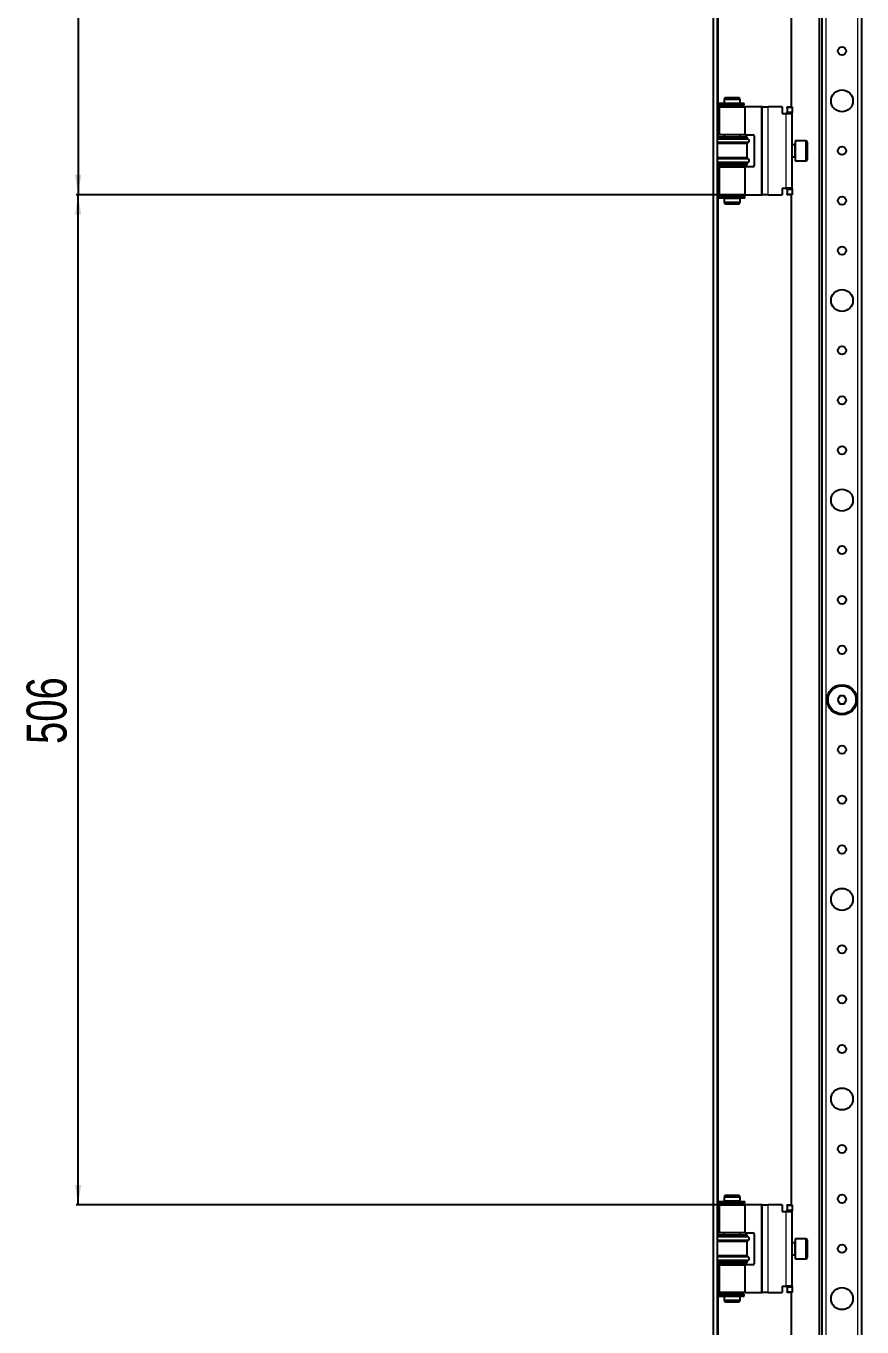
# Model space of a CAD drawing. Header units: millimetres. Extents: x -1685 to 3654, y -1920 to 1219.
# Drawn here: x -1685 to -1267, y -428 to 223 of the extents above; entities that cross this region are included whole.
import ezdxf

# ---------------------------------------------------------------- set-up
doc = ezdxf.new("R2010")
doc.units = ezdxf.units.MM
doc.layers.add('FORMAT', color=7, linetype='Continuous')
doc.styles.add('SLDTEXTSTYLE0', font='TXT', dxfattribs={"width": 0.75})
doc.dimstyles.new('SLDDIMSTYLE0', dxfattribs={"dimtxt": 20, "dimasz": 10, "dimexe": 0, "dimexo": 0.0625, "dimgap": 5, "dimtad": 2, "dimdec": 1, "dimrnd": 1e-09, "dimzin": 12, "dimdsep": 46, "dimtxsty": 'SLDTEXTSTYLE0', "dimsah": 1, "dimcen": 0.09, "dimadec": 0, "dimazin": 3, "dimtfac": 1, "dimtofl": 0, "dimtmove": 0, "dimatfit": 3, "dimfxl": 0, "dimfrac": 2, "dimtolj": 1, "dimtzin": 12, "dimarcsym": 0})

# ---------------------------------------------------------------- blocks, each defined once
blk = doc.blocks.new('_D_9')
at = {"layer": 'FORMAT'}
for p, q in [((-1338.05, 757.83), (-1660.23, 757.83)), ((-1659.23, 757.83), (-1659.23, 138.83)), ((-1331.6, 138.83), (-1660.23, 138.83))]:
    blk.add_line(p, q, dxfattribs=at)
for points in [[(-1659.23, 757.83), (-1660.77, 747.83), (-1657.69, 747.83)], [(-1659.23, 138.83), (-1657.69, 148.83), (-1660.77, 148.83)]]:
    blk.add_solid(points, dxfattribs=at)
at = {"layer": 'FORMAT', "insert": (-1685.01, 426.16), "char_height": 20, "attachment_point": 1, "rotation": 90, "style": 'SLDTEXTSTYLE0'}
blk.add_mtext('619', dxfattribs=at)
blk = doc.blocks.new('_D_10')
at = {"layer": 'FORMAT'}
for p, q in [((-1331.6, 138.83), (-1660.23, 138.83)), ((-1659.23, -367.17), (-1659.23, 138.83)), ((-1331.6, -367.17), (-1660.23, -367.17))]:
    blk.add_line(p, q, dxfattribs=at)
for points in [[(-1659.23, 138.83), (-1660.77, 128.83), (-1657.69, 128.83)], [(-1659.23, -367.17), (-1657.69, -357.17), (-1660.77, -357.17)]]:
    blk.add_solid(points, dxfattribs=at)
at = {"layer": 'FORMAT', "insert": (-1685.01, -136.34), "char_height": 20, "attachment_point": 1, "rotation": 90, "style": 'SLDTEXTSTYLE0'}
blk.add_mtext('506', dxfattribs=at)

msp = doc.modelspace()

# ---------------------------------------------------------------- linework, layer by layer
at = {"color": 7, "linetype": 'Continuous', "lineweight": 25}
for p, q in [((-1341.09, 863.33), (-1341.09, -1091.67)), ((-1339.09, 863.33), (-1339.09, -1091.67)), ((-1288.09, 831.83), (-1288.09, -1060.17)), ((-1286.59, -1031.67), (-1286.59, 803.33)), ((-1266.59, -1031.67), (-1266.59, 803.33)), ((-1302.09, 713.83), (-1302.09, 182.83)), ((-1338.74, 184.53), (-1338.74, 183.63)), ((-1325.75, 184.53), (-1338.74, 184.53)), ((-1325.75, 183.63), (-1338.74, 183.63)), ((-1338.04, 182.83), (-1338.04, 168.83)), ((-1338.04, 182.83), (-1325.14, 182.83)), ((-1335.01, 187.58), (-1335.59, 186.58)), ((-1335.59, 186.58), (-1335.59, 184.58)), ((-1332.12, 186.58), (-1335.59, 186.58)), ((-1335.59, 184.58), (-1332.12, 184.58)), ((-1335.59, 183.58), (-1335.59, 182.83)), ((-1335.59, 183.58), (-1332.12, 183.58)), ((-1335.09, 184.58), (-1335.09, 184.53)), ((-1335.09, 183.63), (-1335.09, 183.58)), ((-1335.01, 187.58), (-1332.04, 187.58)), ((-1327.59, 186.58), (-1332.12, 186.58)), ((-1332.12, 184.58), (-1327.59, 184.58)), ((-1332.12, 183.58), (-1327.59, 183.58)), ((-1332.04, 187.58), (-1328.16, 187.58)), ((-1327.59, 186.58), (-1328.16, 187.58)), ((-1328.09, 184.53), (-1328.09, 184.58)), ((-1328.09, 183.58), (-1328.09, 183.63)), ((-1327.59, 184.58), (-1327.59, 186.58)), ((-1327.59, 182.83), (-1327.59, 183.58)), ((-1325.66, 184.53), (-1325.75, 184.53)), ((-1325.66, 183.63), (-1325.75, 183.63)), ((-1325.66, 183.63), (-1325.66, 184.53)), ((-1325.64, 184.53), (-1325.66, 184.53)), ((-1325.64, 183.63), (-1325.66, 183.63)), ((-1325.64, 183.63), (-1325.64, 184.53)), ((-1325.14, 168.83), (-1325.14, 182.83)), ((-1317.04, 182.83), (-1325.14, 182.83)), ((-1316.54, 182.83), (-1317.04, 182.83)), ((-1316.54, 138.83), (-1316.54, 182.83)), ((-1316.54, 182.83), (-1313.54, 182.83)), ((-1306.54, 182.83), (-1313.54, 182.83)), ((-1306.54, 182.83), (-1306.54, 179.53)), ((-1304.04, 182.83), (-1301.54, 182.83)), ((-1304.04, 182.33), (-1304.04, 182.83)), ((-1301.54, 182.83), (-1301.54, 182.33)), ((-1306.54, 179.53), (-1304.54, 179.53)), ((-1304.54, 179.53), (-1301.54, 179.53)), ((-1304.04, 182.33), (-1304.04, 180.33)), ((-1304.04, 179.83), (-1304.04, 180.33)), ((-1301.54, 179.83), (-1304.04, 179.83)), ((-1304.04, 179.83), (-1304.04, 179.53)), ((-1301.54, 182.33), (-1301.54, 180.33)), ((-1301.54, 180.33), (-1301.54, 179.83)), ((-1301.54, 179.53), (-1301.54, 179.83)), ((-1301.54, 142.13), (-1301.54, 179.53)), ((-1339.09, 167.83), (-1324.09, 167.83)), ((-1324.09, 167.23), (-1339.09, 167.23)), ((-1324.09, 164.43), (-1339.09, 164.43)), ((-1325.14, 168.83), (-1338.04, 168.83)), ((-1335.59, 168.83), (-1335.59, 167.83)), ((-1327.59, 167.83), (-1327.59, 168.83)), ((-1325.14, 168.83), (-1321.04, 168.83)), ((-1324.09, 167.23), (-1324.09, 167.83)), ((-1323.39, 166.55), (-1324.09, 167.23)), ((-1324.09, 164.43), (-1323.39, 165.12)), ((-1324.09, 157.23), (-1324.09, 164.43)), ((-1320.54, 168.33), (-1320.54, 153.33)), ((-1300.29, 163.83), (-1301.54, 163.83)), ((-1294.64, 165.83), (-1300.04, 165.83)), ((-1300.04, 165.83), (-1300.04, 155.83)), ((-1294.04, 165.23), (-1294.04, 156.43)), ((-1324.09, 157.23), (-1339.09, 157.23)), ((-1323.39, 156.55), (-1324.09, 157.23)), ((-1301.54, 157.83), (-1300.29, 157.83)), ((-1324.09, 154.43), (-1339.09, 154.43)), ((-1339.09, 153.83), (-1324.09, 153.83)), ((-1338.04, 152.83), (-1338.04, 138.83)), ((-1338.04, 152.83), (-1325.14, 152.83)), ((-1335.59, 153.83), (-1335.59, 152.83)), ((-1327.59, 152.83), (-1327.59, 153.83)), ((-1325.14, 138.83), (-1325.14, 152.83)), ((-1321.04, 152.83), (-1325.14, 152.83)), ((-1324.09, 154.43), (-1323.39, 155.12)), ((-1324.09, 153.83), (-1324.09, 154.43)), ((-1300.04, 155.83), (-1294.64, 155.83)), ((-1338.74, 138.03), (-1338.74, 137.13)), ((-1325.27, 138.03), (-1338.74, 138.03)), ((-1325.27, 137.13), (-1338.74, 137.13)), ((-1325.14, 138.83), (-1338.04, 138.83)), ((-1335.59, 138.83), (-1335.59, 138.08)), ((-1335.59, 138.08), (-1332.12, 138.08)), ((-1335.59, 137.08), (-1335.59, 135.08)), ((-1335.59, 137.08), (-1332.12, 137.08)), ((-1335.09, 138.08), (-1335.09, 138.03)), ((-1335.09, 137.13), (-1335.09, 137.08)), ((-1332.12, 138.08), (-1327.59, 138.08)), ((-1332.12, 137.08), (-1327.59, 137.08)), ((-1328.09, 138.03), (-1328.09, 138.08)), ((-1328.09, 137.08), (-1328.09, 137.13)), ((-1327.59, 138.08), (-1327.59, 138.83)), ((-1327.59, 135.08), (-1327.59, 137.08)), ((-1325.21, 138.03), (-1325.27, 138.03)), ((-1325.21, 137.13), (-1325.27, 137.13)), ((-1325.21, 137.13), (-1325.21, 138.03)), ((-1325.14, 138.83), (-1317.04, 138.83)), ((-1317.04, 138.83), (-1316.54, 138.83)), ((-1313.54, 138.83), (-1316.54, 138.83)), ((-1313.54, 138.83), (-1306.54, 138.83)), ((-1306.54, 142.13), (-1304.54, 142.13)), ((-1306.54, 142.13), (-1306.54, 138.83)), ((-1301.54, 142.13), (-1304.54, 142.13)), ((-1304.04, 142.13), (-1304.04, 141.83)), ((-1304.04, 141.83), (-1301.54, 141.83)), ((-1304.04, 141.33), (-1304.04, 141.83)), ((-1304.04, 141.33), (-1304.04, 139.33)), ((-1304.04, 138.83), (-1304.04, 139.33)), ((-1301.54, 138.83), (-1304.04, 138.83)), ((-1302.09, 138.83), (-1302.09, -367.17)), ((-1301.54, 141.83), (-1301.54, 142.13)), ((-1301.54, 141.83), (-1301.54, 141.33)), ((-1301.54, 141.33), (-1301.54, 139.33)), ((-1301.54, 139.33), (-1301.54, 138.83)), ((-1335.59, 135.08), (-1335.01, 134.08)), ((-1335.59, 135.08), (-1327.59, 135.08)), ((-1328.16, 134.08), (-1335.01, 134.08)), ((-1328.16, 134.08), (-1327.59, 135.08)), ((-1277.74, -112.17), (-1278.89, -114.17)), ((-1278.89, -114.17), (-1277.74, -116.17)), ((-1275.43, -112.17), (-1277.74, -112.17)), ((-1277.74, -116.17), (-1275.43, -116.17)), ((-1274.28, -114.17), (-1275.43, -112.17)), ((-1275.43, -116.17), (-1274.28, -114.17)), ((-1335.01, -362.42), (-1335.59, -363.42)), ((-1335.59, -363.42), (-1335.59, -365.42)), ((-1332.12, -363.42), (-1335.59, -363.42)), ((-1335.01, -362.42), (-1332.04, -362.42)), ((-1327.59, -363.42), (-1332.12, -363.42)), ((-1332.04, -362.42), (-1328.16, -362.42)), ((-1327.59, -363.42), (-1328.16, -362.42)), ((-1327.59, -365.42), (-1327.59, -363.42)), ((-1338.74, -365.47), (-1338.74, -366.37)), ((-1338.74, -365.47), (-1325.27, -365.47)), ((-1338.74, -366.37), (-1325.27, -366.37)), ((-1338.04, -367.17), (-1338.04, -381.17)), ((-1338.04, -367.17), (-1325.14, -367.17)), ((-1327.59, -365.42), (-1335.59, -365.42)), ((-1335.59, -366.42), (-1335.59, -367.17)), ((-1327.59, -366.42), (-1335.59, -366.42)), ((-1335.09, -365.42), (-1335.09, -365.47)), ((-1335.09, -366.37), (-1335.09, -366.42)), ((-1328.09, -365.47), (-1328.09, -365.42)), ((-1328.09, -366.42), (-1328.09, -366.37)), ((-1327.59, -367.17), (-1327.59, -366.42)), ((-1325.27, -365.47), (-1325.21, -365.47)), ((-1325.27, -366.37), (-1325.21, -366.37)), ((-1325.21, -366.37), (-1325.21, -365.47)), ((-1325.14, -381.17), (-1325.14, -367.17)), ((-1317.04, -367.17), (-1325.14, -367.17)), ((-1316.54, -367.17), (-1317.04, -367.17)), ((-1316.54, -367.17), (-1313.54, -367.17)), ((-1316.54, -411.17), (-1316.54, -367.17)), ((-1306.54, -367.17), (-1313.54, -367.17)), ((-1306.54, -367.17), (-1306.54, -370.47)), ((-1306.54, -370.47), (-1304.54, -370.47)), ((-1304.54, -370.47), (-1301.54, -370.47)), ((-1304.04, -367.17), (-1301.54, -367.17)), ((-1304.04, -367.67), (-1304.04, -367.17)), ((-1304.04, -367.67), (-1304.04, -369.67)), ((-1304.04, -370.17), (-1304.04, -369.67)), ((-1301.54, -370.17), (-1304.04, -370.17)), ((-1304.04, -370.17), (-1304.04, -370.47)), ((-1301.54, -367.17), (-1301.54, -367.67)), ((-1301.54, -367.67), (-1301.54, -369.67)), ((-1301.54, -369.67), (-1301.54, -370.17)), ((-1301.54, -370.47), (-1301.54, -370.17)), ((-1301.54, -407.87), (-1301.54, -370.47)), ((-1339.09, -382.17), (-1324.09, -382.17)), ((-1324.09, -382.77), (-1339.09, -382.77)), ((-1325.14, -381.17), (-1338.04, -381.17)), ((-1335.59, -381.17), (-1335.59, -382.17)), ((-1327.59, -382.17), (-1327.59, -381.17)), ((-1325.14, -381.17), (-1321.04, -381.17)), ((-1324.09, -382.77), (-1324.09, -382.17)), ((-1323.39, -383.45), (-1324.09, -382.77)), ((-1320.54, -381.67), (-1320.54, -396.67)), ((-1294.64, -384.17), (-1300.04, -384.17)), ((-1300.04, -384.17), (-1300.04, -389.17)), ((-1324.09, -385.57), (-1339.09, -385.57)), ((-1324.09, -385.57), (-1323.39, -384.88)), ((-1324.09, -392.77), (-1324.09, -385.57)), ((-1300.29, -386.17), (-1301.54, -386.17)), ((-1300.04, -389.17), (-1300.04, -394.17)), ((-1294.04, -384.77), (-1294.04, -389.17)), ((-1294.04, -389.17), (-1294.04, -393.57)), ((-1324.09, -392.77), (-1339.09, -392.77)), ((-1324.09, -395.57), (-1339.09, -395.57)), ((-1339.09, -396.17), (-1324.09, -396.17)), ((-1338.04, -397.17), (-1338.04, -411.17)), ((-1338.04, -397.17), (-1325.14, -397.17)), ((-1335.59, -396.17), (-1335.59, -397.17)), ((-1327.59, -397.17), (-1327.59, -396.17)), ((-1325.14, -411.17), (-1325.14, -397.17)), ((-1321.04, -397.17), (-1325.14, -397.17)), ((-1323.39, -393.45), (-1324.09, -392.77)), ((-1324.09, -395.57), (-1323.39, -394.88)), ((-1324.09, -396.17), (-1324.09, -395.57)), ((-1301.54, -392.17), (-1300.29, -392.17)), ((-1300.04, -394.17), (-1294.64, -394.17)), ((-1306.54, -407.87), (-1304.54, -407.87)), ((-1306.54, -407.87), (-1306.54, -411.17)), ((-1301.54, -407.87), (-1304.54, -407.87)), ((-1304.04, -407.87), (-1304.04, -408.17)), ((-1304.04, -408.17), (-1301.54, -408.17)), ((-1304.04, -408.67), (-1304.04, -408.17)), ((-1304.04, -408.67), (-1304.04, -410.67)), ((-1301.54, -408.17), (-1301.54, -407.87)), ((-1301.54, -408.17), (-1301.54, -408.67)), ((-1301.54, -408.67), (-1301.54, -410.67)), ((-1338.74, -411.97), (-1338.74, -412.87)), ((-1338.74, -411.97), (-1325.75, -411.97)), ((-1338.74, -412.87), (-1325.75, -412.87)), ((-1325.14, -411.17), (-1338.04, -411.17)), ((-1335.59, -411.17), (-1335.59, -411.92)), ((-1327.59, -411.92), (-1335.59, -411.92)), ((-1335.59, -412.92), (-1335.59, -414.92)), ((-1327.59, -412.92), (-1335.59, -412.92)), ((-1335.59, -414.92), (-1335.01, -415.92)), ((-1335.59, -414.92), (-1327.59, -414.92)), ((-1335.09, -411.92), (-1335.09, -411.97)), ((-1335.09, -412.87), (-1335.09, -412.92)), ((-1328.16, -415.92), (-1335.01, -415.92)), ((-1328.16, -415.92), (-1327.59, -414.92)), ((-1328.09, -411.97), (-1328.09, -411.92)), ((-1328.09, -412.92), (-1328.09, -412.87)), ((-1327.59, -411.92), (-1327.59, -411.17)), ((-1327.59, -414.92), (-1327.59, -412.92)), ((-1325.75, -411.97), (-1325.66, -411.97)), ((-1325.75, -412.87), (-1325.66, -412.87)), ((-1325.66, -412.87), (-1325.66, -411.97)), ((-1325.66, -411.97), (-1325.64, -411.97)), ((-1325.66, -412.87), (-1325.64, -412.87)), ((-1325.64, -412.87), (-1325.64, -411.97)), ((-1325.14, -411.17), (-1317.04, -411.17)), ((-1317.04, -411.17), (-1316.54, -411.17)), ((-1313.54, -411.17), (-1316.54, -411.17)), ((-1313.54, -411.17), (-1306.54, -411.17)), ((-1304.04, -411.17), (-1304.04, -410.67)), ((-1301.54, -411.17), (-1304.04, -411.17)), ((-1302.09, -411.17), (-1302.09, -942.17)), ((-1301.54, -410.67), (-1301.54, -411.17))]:
    msp.add_line(p, q, dxfattribs=at)
at = {"color": 8, "linetype": 'Continuous', "lineweight": 18}
for p, q in [((-1284.59, -1031.67), (-1284.59, 803.33)), ((-1268.59, -1031.67), (-1268.59, 803.33)), ((-1338.49, 184.53), (-1338.49, 712.13)), ((-1338.49, 167.83), (-1338.49, 183.63)), ((-1325.75, 183.63), (-1325.75, 184.53)), ((-1317.04, 182.83), (-1317.04, 138.83)), ((-1313.54, 138.83), (-1313.54, 182.83)), ((-1304.54, 142.13), (-1304.54, 179.53)), ((-1301.54, 182.33), (-1304.04, 182.33)), ((-1304.04, 180.33), (-1301.54, 180.33)), ((-1323.39, 166.55), (-1339.09, 166.55)), ((-1323.39, 165.12), (-1339.09, 165.12)), ((-1300.29, 160.83), (-1300.29, 163.83)), ((-1294.64, 155.83), (-1294.64, 165.83)), ((-1323.39, 156.55), (-1339.09, 156.55)), ((-1300.29, 157.83), (-1300.29, 160.83)), ((-1323.39, 155.12), (-1339.09, 155.12)), ((-1338.49, 138.03), (-1338.49, 153.83)), ((-1338.49, -365.47), (-1338.49, 137.13)), ((-1325.27, 137.13), (-1325.27, 138.03)), ((-1301.54, 141.33), (-1304.04, 141.33)), ((-1304.04, 139.33), (-1301.54, 139.33)), ((-1338.49, -382.17), (-1338.49, -366.37)), ((-1325.27, -365.47), (-1325.27, -366.37)), ((-1317.04, -367.17), (-1317.04, -411.17)), ((-1313.54, -411.17), (-1313.54, -367.17)), ((-1304.54, -407.87), (-1304.54, -370.47)), ((-1301.54, -367.67), (-1304.04, -367.67)), ((-1304.04, -369.67), (-1301.54, -369.67)), ((-1323.39, -383.45), (-1339.09, -383.45)), ((-1294.64, -389.17), (-1294.64, -384.17)), ((-1323.39, -384.88), (-1339.09, -384.88)), ((-1300.29, -392.17), (-1300.29, -386.17)), ((-1294.64, -394.17), (-1294.64, -389.17)), ((-1323.39, -393.45), (-1339.09, -393.45)), ((-1323.39, -394.88), (-1339.09, -394.88)), ((-1338.49, -411.97), (-1338.49, -396.17)), ((-1301.54, -408.67), (-1304.04, -408.67)), ((-1338.49, -940.47), (-1338.49, -412.87)), ((-1325.75, -411.97), (-1325.75, -412.87)), ((-1304.04, -410.67), (-1301.54, -410.67))]:
    msp.add_line(p, q, dxfattribs=at)
at = {"color": 7, "linetype": 'Continuous', "lineweight": 25}
for centre, radius in [((-1276.59, 210.83), 2.1), ((-1276.59, 185.83), 5.5), ((-1276.59, 160.83), 2.1), ((-1276.59, 135.83), 2.1), ((-1276.59, 110.83), 2.1), ((-1276.59, 85.83), 5.5), ((-1276.59, 60.83), 2.1), ((-1276.59, 35.83), 2.1), ((-1276.59, 10.83), 2.1), ((-1276.59, -14.17), 5.5), ((-1276.59, -39.17), 2.1), ((-1276.59, -64.17), 2.1), ((-1276.59, -89.17), 2.1), ((-1276.59, -114.17), 7.5), ((-1276.59, -114.17), 7), ((-1276.59, -139.17), 2.1), ((-1276.59, -164.17), 2.1), ((-1276.59, -189.17), 2.1), ((-1276.59, -214.17), 5.5), ((-1276.59, -239.17), 2.1), ((-1276.59, -264.17), 2.1), ((-1276.59, -289.17), 2.1), ((-1276.59, -314.17), 5.5), ((-1276.59, -339.17), 2.1), ((-1276.59, -364.17), 2.1), ((-1276.59, -389.17), 2.1), ((-1276.59, -414.17), 5.5)]:
    msp.add_circle(centre, radius, dxfattribs=at)
for centre, radius, start, end in [((-1324.09, 165.83), 1, 314.427, 45.573), ((-1321.04, 168.33), 0.5, 0, 90), ((-1300.29, 164.08), 0.25, 270, 360), ((-1294.64, 165.23), 0.6, 360, 90), ((-1324.09, 155.83), 1, 314.427, 45.573), ((-1300.29, 157.58), 0.25, 0, 90), ((-1294.64, 156.43), 0.6, 270, 0), ((-1321.04, 153.33), 0.5, 270, 0), ((-1324.09, -384.17), 1, 314.427, 45.573), ((-1321.04, -381.67), 0.5, 0, 90), ((-1294.64, -384.77), 0.6, 360, 90), ((-1300.29, -385.92), 0.25, 270, 0), ((-1324.09, -394.17), 1, 314.427, 45.573), ((-1321.04, -396.67), 0.5, 270, 0), ((-1300.29, -392.42), 0.25, 0, 90), ((-1294.64, -393.57), 0.6, 270, 0)]:
    msp.add_arc(centre, radius, start, end, dxfattribs=at)

# ---------------------------------------------------------------- dimensions: what is measured, and where the dimension line sits
at = {"layer": 'FORMAT'}
for p1, picture, middle in [((-1338.04, 757.83), '_D_9', (-1659.23, 448.33)), ((-1331.59, -367.17), '_D_10', (-1659.23, -114.17))]:
    dim = msp.add_linear_dim(base=(-1659.23, 138.83), p1=p1, p2=(-1331.59, 138.83), angle=90, dimstyle='SLDDIMSTYLE0', dxfattribs=at)
    dim.commit()
    dim.dimension.update_dxf_attribs({"geometry": picture, "text_midpoint": middle, "dimtype": 160})

doc.saveas('drawing.dxf')
